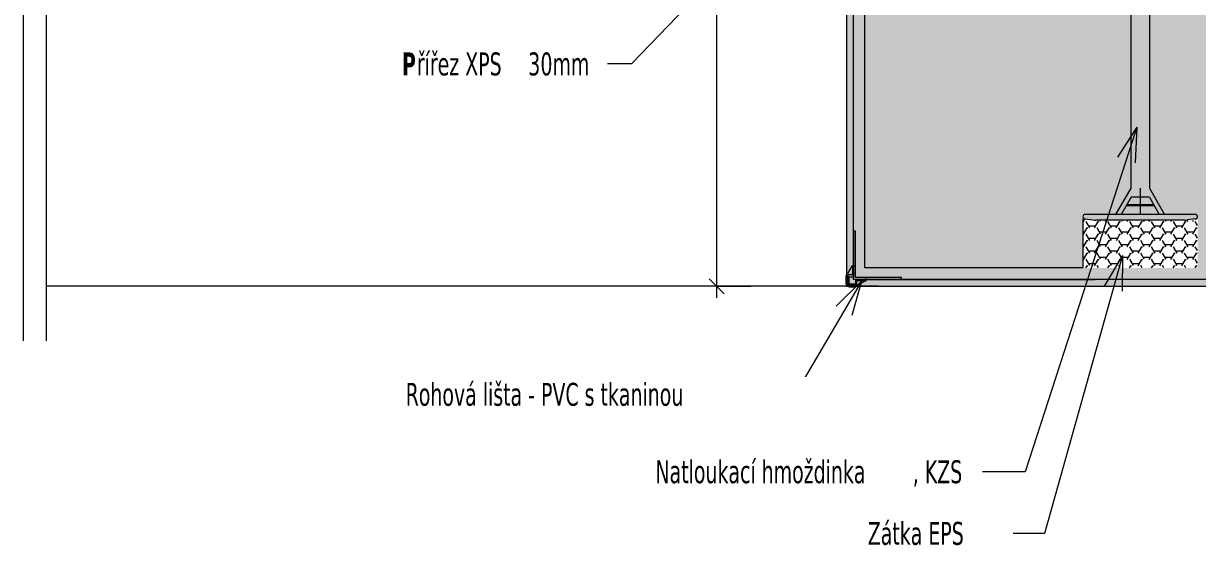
# Model space of a CAD drawing. Header units: millimetres. Extents: x 3821 to 11066, y 2483 to 4339.
# Drawn here: x 4151 to 4663, y 3073 to 3303 of the extents above; entities that cross this region are included whole.
import ezdxf

# ---------------------------------------------------------------- set-up
doc = ezdxf.new("R2010")
doc.units = ezdxf.units.MM
for name, color, linetype, lineweight in [('A-ANNO-DIMS', 211, 'Continuous', 9), ('A-ANNO-DIMS-5', 211, 'Continuous', 9), ('A-DETL', 90, 'Continuous', 18), ('A-DETL-GENF', 92, 'Continuous', 18), ('A-DETL-THIN', 151, 'Continuous', 18), ('G-ANNO-TEXT', 231, 'Continuous', 9)]:
    doc.layers.add(name, color=color, linetype=linetype, lineweight=lineweight)
doc.styles.add('Arial', font='arial.ttf', dxfattribs={"width": 0.7, "height": 10})
doc.styles.add('Tahoma', font='tahoma.ttf', dxfattribs={"width": 0.7, "height": 10})
doc.styles.add('Tahoma_B', font='tahomabd.ttf', dxfattribs={"width": 0.7, "height": 10})
doc.dimstyles.new('Vnitřní_-_průhledné_1', dxfattribs={"dimscale": 304.8, "dimtxt": 10.202594, "dimasz": 0.021325, "dimexe": 0.016404, "dimexo": 0.0625, "dimgap": 0.003281, "dimtad": 1, "dimdec": 0, "dimrnd": 5, "dimzin": 0, "dimdsep": 46, "dimtxsty": 'Arial', "dimblk1": 'OBLIQUE', "dimblk2": 'OBLIQUE', "dimsah": 1, "dimcen": 0.09, "dimdle": 0.016404, "dimazin": 0, "dimtfac": 1, "dimtdec": 4, "dimtix": 1, "dimtmove": 0, "dimatfit": 3, "dimfxl": 0.049213, "dimfxlon": 1, "dimtvp": 1, "dimtolj": 1, "dimtzin": 0, "dimarcsym": 2})
pattern_1 = [(0, (0, 0), (4.763, 2.75), [3.175, -6.35]), (120, (0, 0), (-4.7630699, 2.749879), [3.175, -6.35]), (60, (0, 0), (-6.99e-05, 5.499879), [0, -6.35, 3.175, 0])]
pattern_2 = [(0, (0, 0), (5, 5), [0.5, -4.5]), (0, (2.5, 2.5), (5, 5), [0.5, -4.5])]

# ---------------------------------------------------------------- blocks, each defined once
blk = doc.blocks.new('DIMBLOCK14-Okno _ Ostění')
at = {"layer": 'A-ANNO-DIMS-5', "lineweight": 18}
for p, q in [((4453.22, 3451.31), (4449.97, 3454.56)), ((4453.22, 3451.31), (4456.47, 3448.06)), ((4453.22, 3188.31), (4449.97, 3191.56)), ((4453.22, 3188.31), (4456.47, 3185.06))]:
    blk.add_line(p, q, dxfattribs=at)
at = {"layer": 'A-ANNO-DIMS-5'}
for p, q in [((4453.22, 3456.31), (4453.22, 3183.31)), ((4453.22, 3451.31), (4448.22, 3451.31)), ((4453.22, 3451.31), (4468.22, 3451.31)), ((4453.22, 3188.31), (4448.22, 3188.31)), ((4453.22, 3188.31), (4468.22, 3188.31))]:
    blk.add_line(p, q, dxfattribs=at)
at = {"layer": 'A-ANNO-DIMS-5', "color": 0, "insert": (4439.24, 3311.81), "char_height": 10, "width": 19.2123, "attachment_point": 1, "rotation": 90, "line_spacing_factor": 0.941778, "style": 'Arial'}
blk.add_mtext('265', dxfattribs=at)
blk = doc.blocks.new('_Oblique')
at = {"color": 0, "linetype": 'ByBlock', "lineweight": -2}
blk.add_line((-0.5, -0.5), (0.5, 0.5), dxfattribs=at)

msp = doc.modelspace()

# ---------------------------------------------------------------- hatches: boundary and pattern name
at = {"layer": 'A-DETL-GENF'}
h = msp.add_hatch(dxfattribs=at)
h.set_pattern_fill('FP_2', color=1, style=0, pattern_type=2)
h.set_pattern_definition(pattern_2)
h.paths.add_polyline_path([(5116.16, 3191.31), (5116.16, 3196.31), (4797.37, 3196.31), (4797.49, 3196.22), (4798.28, 3195.18), (4798.78, 3193.96), (4798.95, 3192.68), (4798.78, 3191.31), (4992.51, 3191.31)])
h.paths.add_polyline_path([(4789.12, 3191.31), (4789.16, 3191.31), (4789.12, 3191.42), (4788.95, 3192.69), (4789.15, 3194.04), (4789.62, 3195.19), (4790.42, 3196.31), (4517.96, 3196.31), (4517.96, 3447.76), (4512.96, 3447.76), (4512.96, 3191.31), (4789.12, 3191.31)])
h = msp.add_hatch(dxfattribs=at)
h.set_pattern_fill('FP_2', color=1, style=0, pattern_type=2)
h.set_pattern_definition(pattern_2)
h.paths.add_polyline_path([(5116.16, 3188.31), (5116.16, 3191.31), (4798.75, 3191.31), (4798.28, 3190.06), (4798.78, 3188.83), (4798.85, 3188.31), (4992.51, 3188.31)])
h.paths.add_polyline_path([(4789.05, 3188.31), (4789.12, 3188.86), (4789.62, 3190.19), (4789.12, 3191.31), (4512.96, 3191.31), (4512.96, 3447.31), (4510.96, 3447.31), (4510.96, 3444.42), (4509.96, 3442.61), (4509.96, 3188.31), (4788.95, 3188.31)])
h = msp.add_hatch(dxfattribs=at)
h.set_pattern_fill('FP_3', color=1, style=0, pattern_type=2)
h.set_pattern_definition(pattern_1)
h.paths.add_polyline_path([(5116.16, 3196.31), (5116.16, 3376.31), (4798.86, 3376.31), (4798.39, 3375.18), (4797.59, 3374.15), (4796.56, 3373.35), (4795.35, 3372.86), (4794.06, 3372.69), (4792.76, 3372.86), (4791.56, 3373.36), (4790.52, 3374.15), (4789.73, 3375.19), (4789.23, 3376.31), (4517.96, 3376.31), (4517.96, 3196.31), (4613.05, 3196.31), (4613.05, 3217.19), (4663.05, 3217.19), (4663.05, 3196.31), (4790.53, 3196.31), (4791.45, 3197.02), (4792.66, 3197.52), (4793.95, 3197.69), (4795.25, 3197.52), (4796.45, 3197.02), (4797.37, 3196.31), (4987.95, 3196.31), (4987.95, 3217.19), (5037.95, 3217.19), (5037.95, 3196.31)])
h.paths.add_polyline_path([(4794.01, 3287.69), (4792.71, 3287.86), (4791.51, 3288.36), (4790.47, 3289.15), (4789.68, 3290.19), (4789.18, 3291.4), (4789.01, 3292.69), (4789.18, 3293.98), (4789.68, 3295.19), (4790.48, 3296.22), (4791.51, 3297.02), (4792.72, 3297.52), (4794.01, 3297.69), (4795.31, 3297.52), (4796.51, 3297.02), (4797.55, 3296.22), (4798.34, 3295.18), (4798.84, 3293.98), (4799.01, 3292.68), (4798.84, 3291.39), (4798.34, 3290.18), (4797.54, 3289.15), (4796.51, 3288.35), (4795.3, 3287.86)])
h = msp.add_hatch(dxfattribs=at)
h.set_pattern_fill('FP_3', color=1, style=0, pattern_type=2)
h.set_pattern_definition(pattern_1)
h.paths.add_polyline_path([(4613.05, 3217.19), (4613.05, 3196.31), (4663.05, 3196.31), (4663.05, 3217.19)])

# ---------------------------------------------------------------- linework, layer by layer
at = {"layer": 'A-DETL'}
for p, q in [((4634.05, 3231.19), (4634.05, 3467.5)), ((4642.08, 3467.5), (4642.08, 3231.19)), ((4509.96, 3442.61), (4509.96, 3188.31)), ((4512.96, 3191.31), (4512.96, 3447.31)), ((4517.96, 3196.31), (4517.96, 3376.31)), ((4512.96, 3192.31), (4512.96, 3297.31)), ((4627.41, 3219.69), (4634.05, 3231.19)), ((4634.05, 3227.19), (4629.72, 3219.69)), ((4642.05, 3227.19), (4634.05, 3227.19)), ((4638.05, 3231.19), (4638.05, 3219.69)), ((4642.05, 3227.19), (4646.38, 3219.69)), ((4642.08, 3231.19), (4648.69, 3219.69)), ((4631.96, 3223.56), (4644.14, 3223.56)), ((4632.24, 3224.06), (4643.85, 3224.06)), ((4613.05, 3217.81), (4613.05, 3196.31)), ((4662.05, 3219.69), (4614.05, 3219.69)), ((4614.05, 3217.69), (4617.43, 3217.26)), ((4657.43, 3217.19), (4618.67, 3217.19)), ((4662.05, 3217.69), (4658.67, 3217.26)), ((4512.96, 3212.31), (4512.96, 3192.31)), ((4513.76, 3212.31), (4512.96, 3212.31)), ((4513.76, 3192.11), (4513.76, 3212.31)), ((4510.46, 3193.81), (4512.46, 3197.31)), ((4512.46, 3197.31), (4512.46, 3193.31)), ((4512.46, 3197.31), (4513.76, 3197.31)), ((4512.46, 3193.31), (4510.46, 3193.31)), ((4510.46, 3193.31), (4510.46, 3188.81)), ((4512.96, 3192.31), (4510.96, 3192.31)), ((4510.96, 3192.31), (4510.96, 3189.31)), ((4512.96, 3192.31), (4512.96, 3193.31)), ((4789.16, 3191.31), (4512.96, 3191.31)), ((4533.96, 3192.11), (4513.76, 3192.11)), ((4513.96, 3191.31), (4618.46, 3191.31)), ((4513.96, 3189.31), (4513.96, 3191.31)), ((4513.96, 3191.31), (4533.96, 3191.31)), ((4613.05, 3196.31), (4517.96, 3196.31)), ((4518.46, 3190.81), (4518.46, 3192.11)), ((4533.96, 3191.31), (4533.96, 3192.11)), ((4523.78, 3188.31), (4160.81, 3188.31)), ((4509.96, 3188.31), (4789.05, 3188.31)), ((4510.46, 3188.81), (4514.46, 3188.81)), ((4510.96, 3189.31), (4513.96, 3189.31)), ((4514.46, 3188.81), (4514.46, 3190.81)), ((4514.46, 3190.81), (4518.46, 3190.81)), ((4518.46, 3190.81), (4514.96, 3188.81))]:
    msp.add_line(p, q, dxfattribs=at)
for centre, radius, start, end in [((4614.05, 3218.69), 1, 90, 270), ((4618.67, 3227.19), 10, 262.875, 270), ((4657.43, 3227.19), 10, 270, 277.125), ((4662.05, 3218.69), 1, 270, 90), ((4519.39, 3191.06), 9.82, 163.7446, 196.2554), ((4512.46, 3195.82), 7.91, 251.5793, 288.4207)]:
    msp.add_arc(centre, radius, start, end, dxfattribs=at)
at = {"layer": 'A-DETL-THIN'}
for p, q in [((4150.81, 3164.41), (4150.81, 3694.41)), ((4160.81, 3164.41), (4160.81, 3694.41))]:
    msp.add_line(p, q, dxfattribs=at)
at = {"layer": 'G-ANNO-TEXT', "color": 10}
for p, q in [((4529.75, 3403.42), (4416.07, 3285.37)), ((4402.45, 3285.37), (4400.85, 3285.37)), ((4416.07, 3285.37), (4402.45, 3285.37)), ((4636.6, 3257.71), (4587.8, 3107.34)), ((4636.6, 3257.71), (4628.15, 3244.68)), ((4636.6, 3257.71), (4635.79, 3242.2)), ((4630.31, 3201.75), (4596.33, 3080.43)), ((4630.31, 3201.75), (4622.39, 3188.39)), ((4630.31, 3201.75), (4630.13, 3186.22)), ((4516.4, 3190.56), (4487.48, 3141.14)), ((4516.4, 3190.56), (4505.35, 3179.64)), ((4516.4, 3190.56), (4512.29, 3175.59)), ((4478.81, 3141.14), (4468.69, 3141.14)), ((4487.48, 3141.14), (4478.81, 3141.14)), ((4571.55, 3107.34), (4564.24, 3107.34)), ((4587.8, 3107.34), (4571.55, 3107.34)), ((4579.45, 3080.43), (4571.91, 3080.43)), ((4596.33, 3080.43), (4579.45, 3080.43))]:
    msp.add_line(p, q, dxfattribs=at)

# ---------------------------------------------------------------- texts
at = {"layer": 'G-ANNO-TEXT', "color": 1, "insert": (4315.93, 3290.37), "char_height": 10, "width": 7.8565, "attachment_point": 1, "style": 'Tahoma_B', "bg_fill": 3, "box_fill_scale": 1.25, "bg_fill_color": 256, "bg_fill_true_color": 13158600, "bg_fill_transparency": 0}
msp.add_mtext('\\fTahoma|b1|i0|c238|p34|;\\W.7;P', dxfattribs=at)

# ---------------------------------------------------------------- dimensions: what is measured, and where the dimension line sits
at = {"layer": 'A-ANNO-DIMS'}
dim = msp.add_linear_dim(base=(4453.22, 3188.31), p1=(4468.22, 3451.31), p2=(4468.22, 3188.31), angle=90, dimstyle='Vnitřní_-_průhledné_1', override={"dimpost": '<>', "dimfxl": 263}, dxfattribs=at)
dim.commit()
dim.dimension.update_dxf_attribs({"geometry": 'DIMBLOCK14-Okno _ Ostění', "text_midpoint": (4447.11, 3319.81)})

# ---------------------------------------------------------------- next in the draw order: texts
at = {"layer": 'G-ANNO-TEXT', "color": 1, "char_height": 10, "attachment_point": 1, "style": 'Tahoma_B', "bg_fill": 3, "box_fill_scale": 1.25, "bg_fill_color": 256, "bg_fill_true_color": 13158600, "bg_fill_transparency": 0}
for s, insert, width in [('řířez XPS', (4322.42, 3290.37), 55.2764), ('Rohová lišta - PVC s tkaninou', (4317.56, 3146.14), 180.1392), ('Natloukací hmoždinka', (4426.54, 3112.34), 136.0865), ('Zátka EPS', (4519.18, 3085.43), 60.8882)]:
    msp.add_mtext(s, dxfattribs=dict(at, insert=insert, width=width))

# ---------------------------------------------------------------- next in the draw order: texts
at = {"layer": 'G-ANNO-TEXT', "color": 1, "char_height": 10, "attachment_point": 1, "style": 'Tahoma', "bg_fill": 3, "box_fill_scale": 1.25, "bg_fill_color": 256, "bg_fill_true_color": 13158600, "bg_fill_transparency": 0}
for s, insert, width in [('\\fTahoma|b0|i0|c238|p34|;\\W.7; ', (4368.02, 3290.37), 3.6477), (', KZS', (4538.82, 3112.34), 27.7785)]:
    msp.add_mtext(s, dxfattribs=dict(at, insert=insert, width=width))

# ---------------------------------------------------------------- next in the draw order: texts
at = {"layer": 'G-ANNO-TEXT', "color": 1, "insert": (4371.03, 3290.37), "char_height": 10, "width": 6.4536, "attachment_point": 1, "style": 'Tahoma', "bg_fill": 3, "box_fill_scale": 1.25, "bg_fill_color": 256, "bg_fill_true_color": 13158600, "bg_fill_transparency": 0}
msp.add_mtext('\\fTahoma|b0|i0|c238|p34|;\\W.7;3', dxfattribs=at)

# ---------------------------------------------------------------- next in the draw order: texts
at = {"layer": 'G-ANNO-TEXT', "color": 1, "insert": (4376.36, 3290.37), "char_height": 10, "width": 26.6561, "attachment_point": 1, "style": 'Tahoma', "bg_fill": 3, "box_fill_scale": 1.25, "bg_fill_color": 256, "bg_fill_true_color": 13158600, "bg_fill_transparency": 0}
msp.add_mtext('0mm', dxfattribs=at)

doc.saveas('drawing.dxf')
